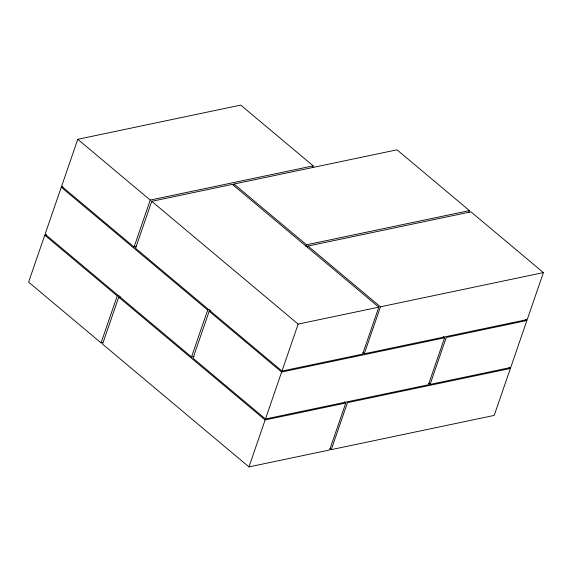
<?xml version="1.0" encoding="UTF-8"?>
<svg xmlns="http://www.w3.org/2000/svg" width="572" height="572" viewBox="0 0 572 572"><rect width="100%" height="100%" fill="white"/><g stroke="black" fill="none" stroke-linecap="round" stroke-linejoin="round"><path stroke-width="0.86" d="M46.518 234.785L44.773 235.156L28.6 282.118L101.072 342.893L102.81 342.528M63.006 186.865L61.276 187.23L45.102 234.198L191.52 356.978L194.123 356.428M312.627 167.539L313.199 165.859L240.733 105.091L77.778 139.303L61.604 186.272L134.077 247.04L136.687 246.489M101.072 342.893L117.239 295.924L118.983 295.56M134.077 247.04L150.243 200.078L313.199 165.859M120.456 296.804L118.719 297.168L102.552 344.13L248.97 466.909L329.622 449.978L345.795 403.01L344.423 401.866M151.723 201.315L135.55 248.284L281.975 371.064L362.627 354.125L378.8 307.164L232.382 184.377L151.723 201.315L298.141 324.095L378.8 307.164M233.447 185.714L234.027 184.034L396.982 149.814L469.448 210.589L468.876 212.262M191.52 356.978L207.693 310.01L209.423 309.645M210.911 310.882L209.173 311.254L193 358.215L265.472 418.99L428.428 384.77L444.594 337.802L443.228 336.658M305.92 246.482L306.492 244.802L469.448 210.589M307.4 247.719L307.972 246.046L470.928 211.826L543.4 272.601L527.227 319.562L364.271 353.782L362.905 352.638M248.97 466.909L265.136 419.948L345.795 403.01M265.472 418.99L281.638 372.022L444.594 337.802M281.975 371.064L298.141 324.095M331.267 449.635L347.44 402.667L510.396 368.447L494.222 415.415L331.267 449.635L329.901 448.484M364.271 353.782L380.444 306.814L543.4 272.601M430.072 384.427L446.246 337.459L526.898 320.52L510.724 367.489L430.072 384.427L428.7 383.276M525.532 319.376L526.898 320.52M509.03 367.303L510.396 368.447M234.027 184.034L306.492 244.802M307.972 246.046L380.444 306.814M77.778 139.303L150.243 200.078M61.276 187.23L207.693 310.01M209.173 311.254L281.638 372.022M44.773 235.156L117.239 295.924M118.719 297.168L265.136 419.948"/></g></svg>
